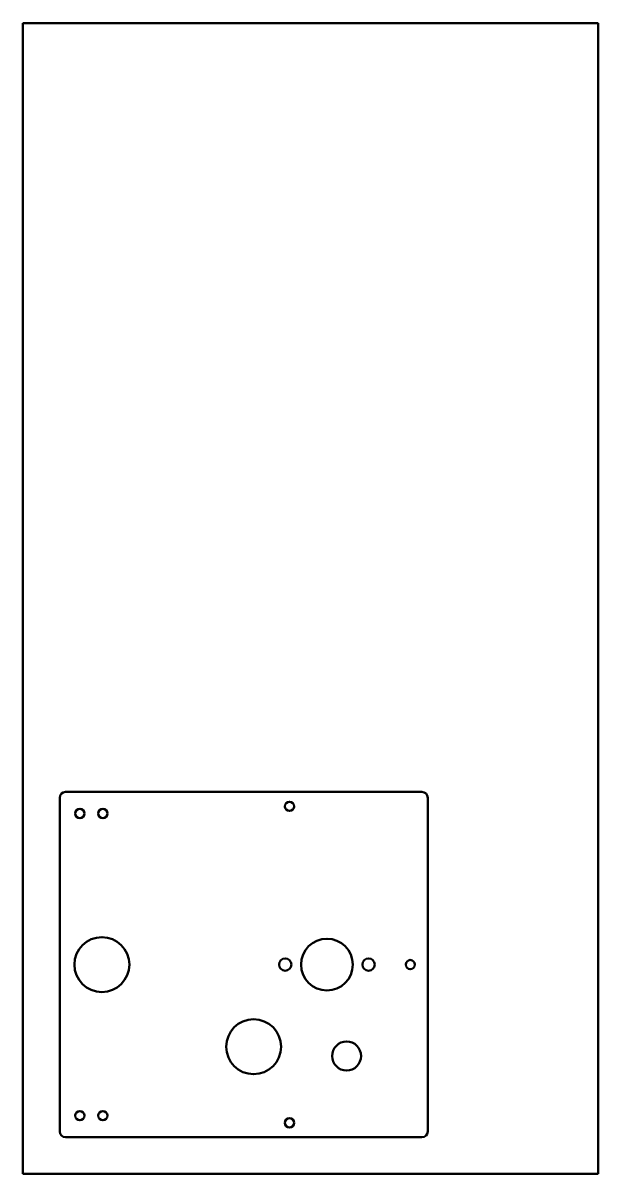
# Model space of a CAD drawing. Header units: millimetres. Extents: x 197 to 397, y 10 to 410.
import ezdxf

# ---------------------------------------------------------------- set-up
doc = ezdxf.new("R2010")
doc.units = ezdxf.units.MM
doc.layers.add('Visible (ISO)', color=7, linetype='Continuous', lineweight=50)

msp = doc.modelspace()

# ---------------------------------------------------------------- linework, layer by layer
at = {"layer": 'Visible (ISO)'}
for p, q in [((197, 410), (397, 410)), ((197, 10), (197, 410)), ((397, 410), (397, 10)), ((209.78, 24.77), (209.78, 140.77)), ((211.78, 142.77), (335.78, 142.77)), ((337.78, 24.77), (337.78, 140.77)), ((335.78, 22.77), (211.78, 22.77)), ((397, 10), (197, 10))]:
    msp.add_line(p, q, dxfattribs=at)
for centre, radius in [((216.78, 135.27), 1.6), ((224.78, 135.27), 1.6), ((289.71, 137.77), 1.6), ((224.44, 82.77), 9.55), ((302.71, 82.77), 9), ((288.21, 82.77), 2.15), ((317.21, 82.77), 2.15), ((331.71, 82.77), 1.6), ((277.22, 54.22), 9.55), ((309.56, 51), 5.05), ((216.78, 30.27), 1.6), ((224.78, 30.27), 1.6), ((289.71, 27.77), 1.6)]:
    msp.add_circle(centre, radius, dxfattribs=at)
for centre, start, end in [((211.78, 140.77), 90, 180), ((335.78, 140.77), 0, 90), ((211.78, 24.77), 180, 270), ((335.78, 24.77), 270, 0)]:
    msp.add_arc(centre, 2, start, end, dxfattribs=at)

doc.saveas('drawing.dxf')
